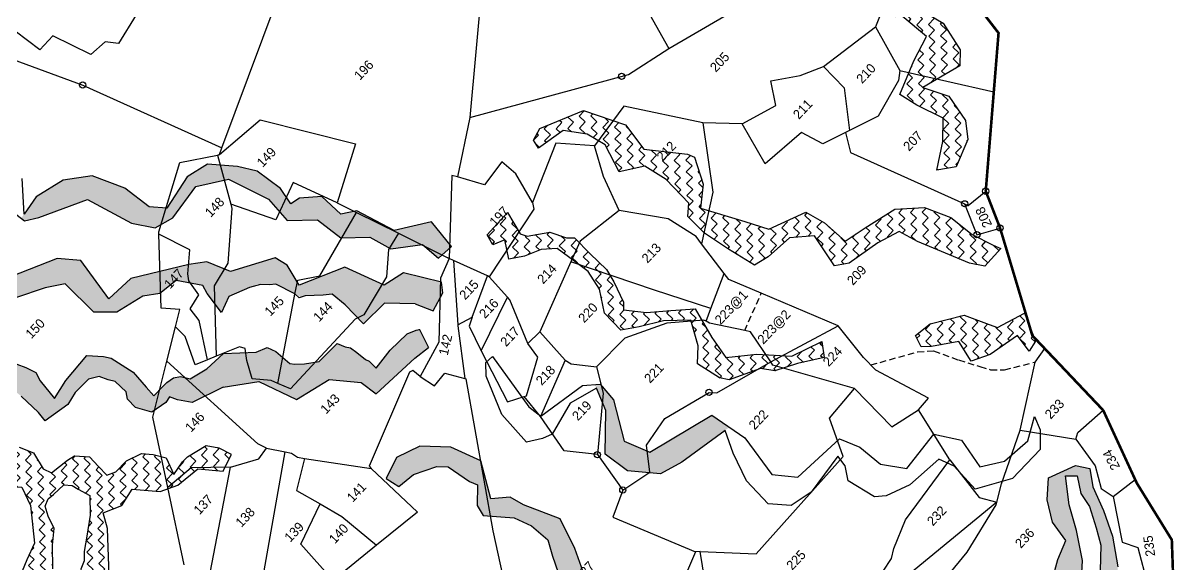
# Model space of a CAD drawing. Header units: metres. Extents: x 302481 to 307962, y 1946667 to 1951250.
# Drawn here: x 306842 to 307739, y 1949692 to 1950112 of the extents above; entities that cross this region are included whole.
import ezdxf

# ---------------------------------------------------------------- set-up
doc = ezdxf.new("R2010")
doc.units = ezdxf.units.M
doc.linetypes.add('DASHED', pattern=[0.75, 0.5, -0.25])
for name, color, linetype in [('LINE_FOOTPATH', 1, 'DASHED'), ('POLY_HATCH', 12, 'Continuous'), ('POLY_PARCEL', 6, 'Continuous'), ('POLY_SUBPARCEL', 6, 'DASHED'), ('SYM_STONE', 1, 'Continuous'), ('TEXT_PARCEL', 7, 'Continuous'), ('V_BOUND_LINE', 7, 'Continuous')]:
    doc.layers.add(name, color=color, linetype=linetype)
doc.styles.add('TEXT_MAP', font='')
doc.styles.get('TEXT_MAP').set_extended_font_data('Kruti Dev 050')
pattern_1 = [(46.59836, (306648.6593, 1946662.5794), (-0.253821, 9.096249), [6.434523, -6.434523]), (136.59836, (306653.0805, 1946667.2544), (-9.096249, -0.253821), [6.434523, -6.434523])]

# ---------------------------------------------------------------- blocks, each defined once
blk = doc.blocks.new('STONE')
blk.add_circle((0, 0), 0.851)

msp = doc.modelspace()

# ---------------------------------------------------------------- hatches: boundary and pattern name
at = {"layer": 'POLY_HATCH'}
h = msp.add_hatch(dxfattribs=at)
h.set_pattern_fill('ZIGZAG', color=256, scale=2.026621, angle=46.59836, style=0)
h.set_pattern_definition(pattern_1)
h.paths.add_polyline_path([(307509.61, 1950162.35), (307502.66, 1950164.04), (307486.95, 1950164.85), (307482.2, 1950166.28), (307477.65, 1950160.81), (307469.99, 1950154.01), (307461.05, 1950159.4), (307458.81, 1950160.91), (307471.66, 1950173.2), (307489.61, 1950182.5), (307506.93, 1950180.16), (307516.93, 1950206.65), (307493.04, 1950207.41), (307484.06, 1950197.92), (307453.6, 1950164.68), (307442.48, 1950172.76), (307435.2, 1950192.45), (307423.86, 1950196.2), (307396.9, 1950174.88), (307391.58, 1950165.49), (307383.31, 1950154.35), (307365.97, 1950152.44), (307349.35, 1950182.09), (307346.42, 1950182.76), (307321.41, 1950181.3), (307299.5, 1950176.26), (307289.44, 1950151.59), (307288.93, 1950151.86), (307289.79, 1950144.55), (307290.69, 1950144.37), (307296.46, 1950140.17), (307304.02, 1950150.33), (307311.56, 1950167.34), (307329.25, 1950166.88), (307342.29, 1950162.94), (307365.92, 1950144.53), (307391.97, 1950147.47), (307412.25, 1950168.19), (307427.63, 1950168.54), (307437.85, 1950151.85), (307443.72, 1950152.64), (307480.27, 1950151.13), (307491.86, 1950148.56), (307497.64, 1950133.68), (307517.73, 1950116.22), (307524.3, 1950117.02), (307543.12, 1950101.11), (307533.35, 1950082.09), (307522.36, 1950056.01), (307535.7, 1950047.68), (307555.94, 1950037.61), (307555.72, 1950019.66), (307551.06, 1949997.36), (307566.11, 1949999.95), (307575.1, 1950021.09), (307573.28, 1950035.94), (307560.37, 1950054.79), (307540.13, 1950061.45), (307569.05, 1950078.34), (307569.12, 1950090.74), (307555.99, 1950111.42), (307533.24, 1950125), (307528.15, 1950137.76), (307519.74, 1950150.08)])
h = msp.add_hatch(dxfattribs=at)
h.set_pattern_fill('ZIGZAG', color=256, scale=2.026621, angle=46.59836, style=0)
h.set_pattern_definition(pattern_1)
h.paths.add_polyline_path([(307111.28, 1949945.25), (307127.44, 1949936.34), (307152.07, 1949939.64), (307164.53, 1949929.06), (307174.68, 1949938), (307158.92, 1949957.24), (307130.03, 1949950.4), (307101.03, 1949965.8), (307088.67, 1949963.22), (307074.04, 1949976.89), (307056.53, 1949975.65), (307049.99, 1949971.1), (307041.83, 1949983.14), (307023.76, 1949996.54), (307008.59, 1950000.15), (306985.23, 1950001.87), (306969.43, 1949992.28), (306953.71, 1949967.86), (306939.93, 1949968.87), (306921.17, 1949983.24), (306895.78, 1949992.98), (306873.39, 1949989.62), (306852.41, 1949976.58), (306840.62, 1949959.88), (306843.16, 1949957.93), (306854.49, 1949960.62), (306892.15, 1949974.45), (306926.18, 1949956.12), (306944.68, 1949952.47), (306958.35, 1949960.42), (306976.09, 1949984.75), (307001.56, 1949990.33), (307032.57, 1949974.84), (307047.14, 1949958.21), (307070.49, 1949958.76), (307088.82, 1949944.72)])
h.paths.add_polyline_path([(306767.01, 1950017.09), (306745.72, 1950012.39), (306731.65, 1950010.62), (306721.29, 1950006.23), (306700.28, 1949991.5), (306681, 1950013.28), (306677.25, 1950033.68), (306660.25, 1950039.12), (306650.57, 1950042.94), (306638.05, 1950051.24), (306622.22, 1950063.55), (306617.67, 1950063.42), (306600.37, 1950046.07), (306595.41, 1950077.37), (306610.18, 1950087.36), (306620.78, 1950082.65), (306631.17, 1950086.13), (306638.21, 1950078.59), (306650.24, 1950071.64), (306665.45, 1950082.09), (306676.82, 1950082.87), (306688.73, 1950080.48), (306697.29, 1950083.91), (306691.16, 1950091.48), (306679.22, 1950094.79), (306663.33, 1950092.97), (306653.95, 1950085.87), (306647.92, 1950089.8), (306631.78, 1950097.08), (306611.3, 1950096.05), (306596.84, 1950091.99), (306591.89, 1950089.57), (306588.49, 1950114.08), (306603.54, 1950130), (306615.33, 1950132.15), (306634.03, 1950131.32), (306648.43, 1950121.25), (306654.95, 1950115.97), (306658.4, 1950106.5), (306667.95, 1950107.22), (306672.79, 1950113.28), (306677.76, 1950114.79), (306687.36, 1950113.7), (306694.28, 1950110.71), (306705.77, 1950106.93), (306711.88, 1950100.27), (306727.92, 1950096.63), (306748.89, 1950096.31), (306764.37, 1950096.75), (306746.05, 1950050.21), (306730.97, 1950052.06), (306711.11, 1950045.12), (306706, 1950032.22), (306699.06, 1950019.26), (306706.15, 1950009.9), (306712.84, 1950015.1), (306721.17, 1950029.88), (306734.44, 1950041.68), (306742.39, 1950034.16), (306748.35, 1950032.96), (306757.18, 1950026.38)], flags=17)
h.paths.add_polyline_path([(306596.57, 1950134.81), (306590.82, 1950128.72), (306582.67, 1950126.67), (306575.44, 1950124.64), (306564.17, 1950120.22), (306553.69, 1950120.38), (306547.71, 1950122.49), (306542.74, 1950120.98), (306547.99, 1950145.28), (306554.19, 1950151.83), (306575.03, 1950156.07), (306591.35, 1950147.16)], flags=17)
h = msp.add_hatch(dxfattribs=at)
h.set_pattern_fill('ZIGZAG', color=256, scale=2.026621, angle=46.59836, style=0)
h.set_pattern_definition(pattern_1)
h.paths.add_polyline_path([(307279.92, 1950025.37), (307293.76, 1950016.96), (307304.74, 1949996.01), (307324.46, 1950000.4), (307341.03, 1949990.1), (307358.7, 1949971.83), (307357.83, 1949961.4), (307370.73, 1949948.33), (307389.49, 1949935.96), (307409.66, 1949923.63), (307420.25, 1949930.07), (307436.67, 1949944.87), (307456.11, 1949946.4), (307471.78, 1949923.09), (307483.03, 1949925.1), (307505.28, 1949940.95), (307521.86, 1949949.7), (307536.22, 1949941.83), (307576.45, 1949925.1), (307588.44, 1949922.77), (307600.79, 1949936.56), (307594.93, 1949939.15), (307578.6, 1949947.49), (307561.96, 1949960.63), (307541.55, 1949968.32), (307518.54, 1949967.04), (307495.53, 1949952.6), (307480.07, 1949942.1), (307463.93, 1949956.5), (307449.56, 1949964.72), (307420.82, 1949951.53), (307402.24, 1949957.5), (307367.71, 1949967.82), (307369.78, 1949986.47), (307363.06, 1950007.55), (307357.57, 1950009.79), (307323.75, 1950013.54), (307309.62, 1950032.63), (307277.02, 1950043.53), (307243.14, 1950029.66), (307238.14, 1950020.71), (307241.95, 1950014.5), (307261.07, 1950028.13)])
h = msp.add_hatch(dxfattribs=at)
h.set_pattern_fill('ZIGZAG', color=256, scale=2.026621, angle=46.59836, style=0)
h.set_pattern_definition(pattern_1)
h.paths.add_polyline_path([(307219.15, 1949928.34), (307231.19, 1949930.67), (307244.12, 1949935.68), (307256.44, 1949936.57), (307270.15, 1949926.54), (307280.54, 1949918.71), (307289.41, 1949904.81), (307293.36, 1949886.19), (307305.82, 1949873.11), (307320.14, 1949875.63), (307338.98, 1949880.44), (307360.23, 1949880.87), (307365.9, 1949860.85), (307365.38, 1949846.92), (307382.48, 1949836.03), (307390.05, 1949834.62), (307414.32, 1949843.44), (307425.52, 1949841.41), (307442.89, 1949847.14), (307463.72, 1949851.83), (307461.81, 1949864.43), (307438.69, 1949852.87), (307411.37, 1949854.44), (307387.52, 1949852.01), (307376.56, 1949867.42), (307363.48, 1949889.75), (307344.67, 1949888.43), (307325.74, 1949886.75), (307308.04, 1949888.83), (307307.93, 1949894.91), (307300.58, 1949910.67), (307294.71, 1949920.32), (307282.16, 1949932.31), (307269.96, 1949944.67), (307263.75, 1949944.79), (307250.92, 1949949.3), (307229.16, 1949945.33), (307217.92, 1949964.44), (307202.19, 1949947.07), (307206.68, 1949939.43), (307215.91, 1949943.25)])
h = msp.add_hatch(dxfattribs=at)
h.set_pattern_fill('ZIGZAG', color=256, scale=2.026621, angle=46.59836, style=0)
h.set_pattern_definition(pattern_1)
h.paths.add_polyline_path([(306836.39, 1949898.33), (306859.35, 1949905.99), (306874.9, 1949909.12), (306897.06, 1949887.12), (306914.84, 1949887.08), (306934.98, 1949899.51), (306948.4, 1949901.51), (306961.06, 1949911.57), (306981.64, 1949907.85), (306985.05, 1949901.47), (306996.23, 1949886.7), (307001.82, 1949899.26), (307023.64, 1949908.71), (307033.37, 1949908.24), (307038.2, 1949908.91), (307057.88, 1949898.69), (307061.08, 1949899.86), (307075.08, 1949900.26), (307082.07, 1949901), (307092, 1949892.66), (307106.41, 1949877.98), (307122.68, 1949894.07), (307146.4, 1949893.66), (307160.41, 1949888.23), (307167.82, 1949902.04), (307166.8, 1949910.41), (307137.32, 1949917.54), (307122.22, 1949908.08), (307091.93, 1949922.01), (307056.3, 1949908.01), (307046.95, 1949923.66), (307037.88, 1949929.39), (307003.07, 1949918.57), (306984.69, 1949926.06), (306970.86, 1949923.98), (306925.89, 1949913.1), (306908.82, 1949897.37), (306886.9, 1949927.11), (306868.68, 1949928.74), (306832.38, 1949914.5), (306814.6, 1949932.84), (306785.16, 1949923.99), (306764.42, 1949935.03), (306742.13, 1949920.28), (306721.31, 1949909.86), (306698.26, 1949923.09), (306661.09, 1949924.18), (306624.08, 1949919.4), (306586.61, 1949906.7), (306558.33, 1949887.94), (306541.33, 1949861.61), (306538.64, 1949848.55), (306554.18, 1949824.94), (306561.47, 1949804.92), (306557.08, 1949785.9), (306553.96, 1949773.59), (306546.04, 1949758.68), (306546.75, 1949747.2), (306551.69, 1949722.5), (306558.27, 1949713.96), (306567.66, 1949704.31), (306575.78, 1949697.4), (306591.49, 1949688.72), (306600.28, 1949686.59), (306618.9, 1949672.84), (306660.74, 1949666.49), (306689.53, 1949672.46), (306691.31, 1949680.05), (306684.77, 1949684.87), (306675.59, 1949686.59), (306663.4, 1949682.67), (306645.55, 1949682.56), (306633.1, 1949688.16), (306615.93, 1949692.03), (306598.25, 1949700.26), (306582.56, 1949708.15), (306567.02, 1949739.84), (306564.68, 1949752.87), (306567.22, 1949775.95), (306574.78, 1949789.65), (306580.21, 1949808.46), (306587.99, 1949818.06), (306599.92, 1949827.66), (306609.67, 1949833.89), (306619.82, 1949839.73), (306631.2, 1949844.42), (306639.84, 1949847.84), (306644.55, 1949851.72), (306667.2, 1949848.22), (306674.79, 1949846.45), (306691.54, 1949842.96), (306703.95, 1949838.95), (306713.25, 1949847.15), (306714.79, 1949848.78), (306724.57, 1949839.54), (306730.4, 1949829.39), (306736.57, 1949821.23), (306743.52, 1949813.89), (306746.67, 1949814.77), (306749.8, 1949816.45), (306755.11, 1949826.37), (306758.58, 1949829), (306761.73, 1949829.88), (306768.73, 1949834.84), (306778.65, 1949834.65), (306798.1, 1949809.67), (306801.25, 1949810.55), (306805.9, 1949814.65), (306812.16, 1949818), (306816.84, 1949825.46), (306828.13, 1949831.96), (306840.61, 1949821.98), (306854.05, 1949809.27), (306859.39, 1949802.68), (306876.89, 1949815.48), (306882.59, 1949824.76), (306893.11, 1949835.06), (306901.29, 1949837.2), (306908.11, 1949834.61), (306913.7, 1949833.18), (306922.25, 1949825.1), (306923.2, 1949819.57), (306929.33, 1949813), (306942.12, 1949809.39), (306953.03, 1949816.85), (306955.68, 1949821.29), (306962.09, 1949819.09), (306973.26, 1949817.02), (306997.31, 1949828.77), (307025.18, 1949833.12), (307054.42, 1949819.2), (307079.65, 1949834.82), (307104.51, 1949832.4), (307116.02, 1949823.65), (307146.01, 1949851.47), (307156.61, 1949859.7), (307149.78, 1949873.73), (307147.1, 1949873.12), (307140.17, 1949870.23), (307127.05, 1949857.46), (307116.11, 1949843.67), (307110.58, 1949848.91), (307107.84, 1949850.45), (307101.23, 1949855.65), (307096.28, 1949859.28), (307091.94, 1949860.23), (307085.94, 1949862.76), (307071.77, 1949848.88), (307060.51, 1949846.95), (307049.8, 1949846.64), (307038.15, 1949856.55), (307031.6, 1949859.6), (307023.07, 1949856.12), (306997.77, 1949854.86), (306984.62, 1949843.17), (306971.9, 1949835.26), (306964.31, 1949837.2), (306958.95, 1949835.97), (306953.65, 1949832.59), (306950.51, 1949829.27), (306943.7, 1949822.07), (306937.59, 1949828.9), (306927.57, 1949840.47), (306910.56, 1949851.31), (306904.6, 1949852.75), (306891.64, 1949853.46), (306875.46, 1949834.14), (306866.59, 1949820.06), (306855.44, 1949833.76), (306852.03, 1949840.13), (306844.37, 1949844.22), (306837.3, 1949846.71), (306829.64, 1949850.81), (306823.79, 1949847.95), (306819.02, 1949845.12), (306808.45, 1949837.27), (306798.91, 1949831.61), (306787.95, 1949857.71), (306781.37, 1949861.83), (306772.76, 1949861.59), (306763.18, 1949857), (306749.1, 1949843.68), (306742.86, 1949851.04), (306737.77, 1949860.05), (306726.7, 1949870.52), (306709.3, 1949856.55), (306702.25, 1949857.97), (306695.15, 1949861.54), (306682.02, 1949868.71), (306671.28, 1949867.33), (306654.57, 1949867.39), (306638.94, 1949867.49), (306615.54, 1949856.04), (306587.57, 1949834.23), (306572.85, 1949820.87), (306564.67, 1949824.41), (306566.67, 1949829.86), (306570.86, 1949834.29), (306584.51, 1949847.61), (306598.8, 1949857.18), (306605.11, 1949862.75), (306611.4, 1949869.4), (306641.82, 1949880.5), (306653.75, 1949877.61), (306678.96, 1949882.1), (306691.97, 1949879.23), (306700.27, 1949871.38), (306708.42, 1949868.92), (306716.74, 1949879.94), (306711.03, 1949891.63), (306683.32, 1949900.01), (306665.13, 1949895.18), (306635.46, 1949895.95), (306607.2, 1949884.91), (306588.23, 1949869.28), (306568.27, 1949850.39), (306558.52, 1949832.32), (306546.87, 1949844.39), (306551.99, 1949854.24), (306558.22, 1949863.04), (306566.08, 1949871.34), (306574.49, 1949879.13), (306586.04, 1949890.24), (306591.86, 1949894.17), (306601.84, 1949903.62), (306618.49, 1949905.71), (306631.35, 1949908.23), (306643.17, 1949909.64), (306663.61, 1949911.3), (306678.28, 1949906.87), (306691.9, 1949901.33), (306704.42, 1949896.83), (306714.15, 1949896.03), (306722.7, 1949898.43), (306729.6, 1949902.4), (306744.16, 1949902.27), (306749.39, 1949907.81), (306764.77, 1949897.47), (306776.37, 1949885.84), (306780.96, 1949895.14), (306797.07, 1949909.74), (306809.69, 1949906.52), (306820.78, 1949897.35)])
h = msp.add_hatch(dxfattribs=at)
h.set_pattern_fill('ZIGZAG', color=256, scale=2.026621, angle=46.59836, style=0)
h.set_pattern_definition(pattern_1)
h.paths.add_polyline_path([(307568.04, 1949864.25), (307577.72, 1949849.09), (307592.59, 1949854.31), (307613.58, 1949869.06), (307622.64, 1949856.76), (307627.54, 1949864.56), (307619.24, 1949886.19), (307598.1, 1949875.17), (307591.72, 1949877.57), (307572.22, 1949884.76), (307545.8, 1949878.04), (307534.56, 1949869.09), (307538.99, 1949860.23), (307546.97, 1949860.35)])
h = msp.add_hatch(dxfattribs=at)
h.set_pattern_fill('ZIGZAG', color=256, scale=2.026621, angle=46.59836, style=0)
h.set_pattern_definition(pattern_1)
h.paths.add_polyline_path([(307328.32, 1949778.43), (307308.6, 1949786.92), (307300.16, 1949819.14), (307289.94, 1949831.09), (307285.83, 1949830.82), (307294.25, 1949810.77), (307293.85, 1949776.82), (307311.12, 1949764), (307336.73, 1949761.49), (307353.39, 1949770.72), (307390.2, 1949797.73), (307376.6, 1949807.16)])
h.paths.add_polyline_path([(307382.41, 1949640.3), (307354.06, 1949622.14), (307326.57, 1949656.86), (307315.74, 1949670.46), (307298.24, 1949676.05), (307281.94, 1949671.1), (307270.14, 1949703.52), (307258.83, 1949726.52), (307230.37, 1949737.55), (307219.98, 1949743.57), (307205.2, 1949742.11), (307197.38, 1949771.65), (307173.99, 1949782.36), (307149.96, 1949782.94), (307131.93, 1949774.27), (307123.75, 1949758.06), (307133.58, 1949751.68), (307145.14, 1949761.09), (307163.19, 1949767.26), (307171.93, 1949767.11), (307188.63, 1949755.65), (307194.7, 1949752.91), (307194.51, 1949736.97), (307199.12, 1949729.17), (307223.26, 1949727.46), (307236.63, 1949721.16), (307249.31, 1949710.38), (307252.91, 1949697.75), (307257.2, 1949684.91), (307280.1, 1949662.15), (307295.28, 1949664.58), (307304.75, 1949654.4), (307314.85, 1949629.62), (307346.64, 1949605.73), (307364.05, 1949616.85), (307373.61, 1949615.72), (307396.1, 1949592.44), (307396.53, 1949574.07), (307396.4, 1949565.13), (307403.68, 1949550.05), (307416.5, 1949542.96), (307426.43, 1949522.79), (307433.55, 1949497.52), (307428.97, 1949473.24), (307430.98, 1949439.85), (307423.73, 1949416.09), (307413.06, 1949398.72), (307410.51, 1949381.15), (307408.72, 1949368.33), (307395.15, 1949343.35), (307380.69, 1949324.11), (307359.1, 1949311.61), (307338.84, 1949304.46), (307341.76, 1949294.95), (307351.53, 1949292.92), (307383.65, 1949303.1), (307398.09, 1949319.05), (307431.34, 1949300.16), (307451.14, 1949349.65), (307459.97, 1949383.46), (307476.41, 1949407.98), (307490.5, 1949427.97), (307496.65, 1949441.62), (307482.99, 1949481.9), (307487.79, 1949509.06), (307481.67, 1949548.48), (307466.66, 1949580.53), (307455.83, 1949594.13), (307427.87, 1949595.74), (307439.96, 1949628.38), (307414.57, 1949645.01)])
h.paths.add_polyline_path([(307407.44, 1949631.47), (307420.1, 1949616.94), (307428.34, 1949587.83), (307446.13, 1949577.83), (307457.77, 1949568.52), (307468.29, 1949536.41), (307470.79, 1949476.93), (307474.25, 1949446.37), (307467.95, 1949420.79), (307453.1, 1949403.29), (307448.78, 1949385.21), (307439.42, 1949359.11), (307433.4, 1949339.23), (307424.42, 1949315.32), (307405.54, 1949333.18), (307420.92, 1949362.96), (307430.54, 1949395.64), (307444.95, 1949428.89), (307452.26, 1949497.86), (307447.83, 1949515.69), (307434.36, 1949543.77), (307419.08, 1949558.23), (307410.61, 1949563.68), (307404.48, 1949579.71), (307407.55, 1949595.56), (307375.25, 1949623.55), (307392.06, 1949633.22)], flags=16)
h.paths.add_polyline_path([(307636.75, 1949741.34), (307640.95, 1949724.14), (307651.07, 1949709.92), (307645.05, 1949695), (307640.53, 1949678.9), (307649.22, 1949663.17), (307656.63, 1949645.08), (307663.29, 1949636.76), (307664.17, 1949620.08), (307660.4, 1949614.83), (307662.79, 1949598.99), (307670.03, 1949584.75), (307686.32, 1949582.33), (307701.62, 1949575.61), (307707.38, 1949582.2), (307710.82, 1949570.49), (307717.85, 1949552.75), (307723.26, 1949545.58), (307733.4, 1949537.71), (307738.89, 1949544.29), (307728.62, 1949550.55), (307721.75, 1949571.23), (307717.26, 1949594.42), (307712.24, 1949614.78), (307704.17, 1949639.21), (307695.42, 1949652.37), (307691.15, 1949672.26), (307691.47, 1949689.47), (307687.33, 1949713.28), (307680.48, 1949733.22), (307672.22, 1949751.41), (307669.69, 1949765.6), (307658.66, 1949768.04), (307637.81, 1949758.57)])
h.paths.add_polyline_path([(307650.96, 1949760.12), (307659.93, 1949760.1), (307662.75, 1949746.32), (307669.55, 1949736.19), (307674.62, 1949719.75), (307678.25, 1949706.27), (307677.71, 1949686.15), (307678.73, 1949668.78), (307683.51, 1949653.16), (307695.42, 1949635.02), (307705.04, 1949611.11), (307704.2, 1949592.33), (307696.14, 1949588.84), (307687.39, 1949590.77), (307680.39, 1949598.45), (307678.65, 1949612.26), (307679.91, 1949625.88), (307676.85, 1949638.29), (307671.49, 1949655.53), (307662.5, 1949666.15), (307664.18, 1949694.19), (307659.46, 1949717.69), (307653.76, 1949737.37)], flags=16)
h = msp.add_hatch(dxfattribs=at)
h.set_pattern_fill('ZIGZAG', color=256, scale=2.026621, angle=46.59836, style=0)
h.set_pattern_definition(pattern_1)
h.paths.add_polyline_path([(306907.16, 1949760.42), (306900.62, 1949767.37), (306893.68, 1949774.72), (306882.15, 1949775.58), (306876.69, 1949772.25), (306864.26, 1949762.37), (306857.83, 1949765.37), (306850.35, 1949777.85), (306839.12, 1949782.29), (306823.89, 1949773.53), (306811.03, 1949764.83), (306807.21, 1949773.85), (306793.52, 1949781.39), (306785.12, 1949783.93), (306760.12, 1949769.73), (306746.88, 1949760.63), (306739.02, 1949745.26), (306743.01, 1949729.9), (306741.69, 1949705.66), (306735.08, 1949686.43), (306726.23, 1949676.26), (306710.66, 1949665.5), (306690.26, 1949656.98), (306676.57, 1949649.85), (306658.94, 1949641.81), (306644.62, 1949642.99), (306631.26, 1949638.64), (306610.08, 1949643.99), (306596.77, 1949651.95), (306586.33, 1949656.41), (306568.25, 1949672.03), (306562.95, 1949677.04), (306557.95, 1949685.62), (306553.39, 1949693.03), (306547.6, 1949701.59), (306542.62, 1949709.39), (306535.61, 1949719.11), (306527.38, 1949729.98), (306526.11, 1949747.4), (306527.39, 1949758.55), (306525.66, 1949781.02), (306515.72, 1949779.47), (306510.84, 1949772.26), (306510.3, 1949724.8), (306511.99, 1949720.77), (306536.76, 1949685.68), (306534.14, 1949684.38), (306549.2, 1949669.53), (306563.05, 1949656.44), (306578.61, 1949638.63), (306603.45, 1949629.81), (306625.93, 1949620.14), (306642.06, 1949624.96), (306662.57, 1949629.51), (306674.69, 1949635.81), (306688.08, 1949639.36), (306714.35, 1949650.82), (306721.44, 1949652.61), (306744.26, 1949674.28), (306754.04, 1949693.6), (306751.08, 1949714.94), (306751.8, 1949732.02), (306751.45, 1949744.71), (306757.62, 1949751.23), (306771.33, 1949757.57), (306777.72, 1949756.17), (306786.37, 1949758.79), (306803.12, 1949741.42), (306809.76, 1949730.5), (306816.45, 1949717.99), (306811.19, 1949707.53), (306798.42, 1949695.66), (306789.08, 1949689.05), (306789.94, 1949672.01), (306793.69, 1949665.37), (306794.38, 1949654.68), (306792.67, 1949644.71), (306784.94, 1949637.35), (306773.99, 1949631.49), (306782.14, 1949619.31), (306791.61, 1949621.17), (306805.53, 1949634.26), (306817.68, 1949654.44), (306816.28, 1949676.62), (306808.39, 1949689.48), (306816.23, 1949692.88), (306822.82, 1949698.23), (306826.64, 1949703.89), (306829.14, 1949713.88), (306826.03, 1949726.09), (306822.1, 1949739.07), (306819.91, 1949746.54), (306825.72, 1949751.87), (306841.21, 1949751.12), (306847.95, 1949737.03), (306851.13, 1949707.76), (306845.13, 1949694.89), (306841.41, 1949686.06), (306838, 1949680.01), (306835.22, 1949665.65), (306840.46, 1949648.34), (306841.19, 1949636.06), (306838.05, 1949620.5), (306830.53, 1949605.21), (306819.43, 1949604.9), (306811.44, 1949607.05), (306800.79, 1949604.76), (306793.57, 1949593.05), (306790.83, 1949591.79), (306781.38, 1949589.14), (306791.87, 1949576.57), (306805.88, 1949589.7), (306829.92, 1949591.29), (306834.75, 1949592.74), (306842.94, 1949595.37), (306848.13, 1949600.31), (306854.77, 1949620.48), (306851.1, 1949637.96), (306848.83, 1949652.55), (306845.65, 1949661.79), (306850.21, 1949670.44), (306858.64, 1949683.74), (306865.18, 1949687.92), (306864.95, 1949706.3), (306866.19, 1949719.12), (306861.67, 1949728.58), (306859.32, 1949736.51), (306861.57, 1949742.17), (306865.74, 1949745.48), (306873.79, 1949752.91), (306880.2, 1949752.56), (306884.8, 1949749.76), (306894, 1949744.69), (306894.15, 1949729.51), (306891.67, 1949713.18), (306889.6, 1949701.14), (306889.53, 1949693.94), (306887.04, 1949687.48), (306883.06, 1949677.24), (306876.3, 1949671.18), (306874.29, 1949666.86), (306868.79, 1949653.39), (306866.16, 1949642.39), (306864.01, 1949633.54), (306860.15, 1949628.36), (306862.73, 1949621.78), (306868.79, 1949614.49), (306874.18, 1949602.65), (306874.35, 1949596.26), (306864.03, 1949584.25), (306855.93, 1949578.42), (306843.22, 1949575.4), (306842.55, 1949573.98), (306859.35, 1949550.96), (306863.01, 1949547.08), (306879.6, 1949570.93), (306887.06, 1949581.41), (306882.74, 1949606.36), (306872.16, 1949622.68), (306867.54, 1949629.93), (306879.38, 1949639.21), (306903.67, 1949675.41), (306909.08, 1949682.75), (306907.79, 1949719), (306904.41, 1949731.2), (306918.71, 1949737.02), (306926.92, 1949749.74), (306948.51, 1949747.9), (306962.24, 1949752.72), (306977.73, 1949765.45), (306997.35, 1949763.55), (307003.6, 1949776.22), (307003.52, 1949776.87), (306994.16, 1949781.87), (306984.2, 1949783.57), (306969.76, 1949774.83), (306965.9, 1949770.75), (306959.03, 1949761.04), (306953.21, 1949774.03), (306943.22, 1949776.52), (306934.07, 1949777.45), (306922.33, 1949771.56), (306914.23, 1949763)])

# ---------------------------------------------------------------- linework, layer by layer
at = {"layer": 'LINE_FOOTPATH', "ltscale": 10}
for points in [[(307499.87, 1949846.08), (307536.22, 1949856.32), (307548.62, 1949857.08)], [(307548.62, 1949857.08), (307567.92, 1949849.99), (307584.58, 1949844.86), (307592.84, 1949842.37), (307603.69, 1949842.34), (307627.47, 1949848.38)]]:
    msp.add_lwpolyline(points, dxfattribs=at)
at = {"layer": 'POLY_HATCH'}
for points in [[(307533.24, 1950125), (307555.99, 1950111.42), (307569.12, 1950090.74), (307569.05, 1950078.34), (307540.13, 1950061.45), (307560.37, 1950054.79), (307573.28, 1950035.94), (307575.1, 1950021.09), (307566.11, 1949999.95), (307551.06, 1949997.36), (307555.72, 1950019.66), (307555.94, 1950037.61), (307535.7, 1950047.68), (307522.36, 1950056.01), (307533.35, 1950082.09), (307543.12, 1950101.11), (307524.3, 1950117.02)], [(307164.53, 1949929.06), (307164.53, 1949929.06), (307174.68, 1949938), (307158.92, 1949957.24), (307130.03, 1949950.4), (307101.03, 1949965.8), (307088.67, 1949963.22), (307074.04, 1949976.89), (307056.53, 1949975.65), (307049.99, 1949971.1), (307041.83, 1949983.14), (307023.76, 1949996.54), (307008.59, 1950000.15), (306985.23, 1950001.87), (306969.43, 1949992.28), (306953.71, 1949967.86), (306939.93, 1949968.87), (306921.17, 1949983.24), (306895.78, 1949992.98), (306873.39, 1949989.62), (306852.41, 1949976.58), (306842.98, 1949963.22), (306841.48, 1949990.77)], [(306817.21, 1949977.85), (306843.16, 1949957.93), (306854.49, 1949960.62), (306892.15, 1949974.45), (306926.18, 1949956.12), (306944.68, 1949952.47), (306958.35, 1949960.42), (306976.09, 1949984.75), (307001.56, 1949990.33), (307032.57, 1949974.84), (307047.14, 1949958.21), (307070.49, 1949958.76), (307088.82, 1949944.72), (307111.28, 1949945.25), (307127.44, 1949936.34), (307152.07, 1949939.64), (307164.53, 1949929.06)], [(307160.41, 1949888.23), (307167.82, 1949902.04), (307166.8, 1949910.41), (307137.32, 1949917.54), (307122.22, 1949908.08), (307091.93, 1949922.01), (307056.3, 1949908.01), (307046.95, 1949923.66), (307037.88, 1949929.39), (307003.07, 1949918.57), (306984.69, 1949926.06), (306970.86, 1949923.98), (306925.89, 1949913.1), (306908.82, 1949897.37), (306886.9, 1949927.11), (306868.68, 1949928.74), (306832.38, 1949914.5)], [(307146.41, 1949893.65), (307146.4, 1949893.66), (307122.68, 1949894.07), (307106.41, 1949877.98), (307092, 1949892.66), (307082.07, 1949901), (307075.08, 1949900.26), (307061.08, 1949899.86), (307056.28, 1949898.11), (307052.96, 1949901.25), (307038.2, 1949908.91), (307033.37, 1949908.24), (307026.35, 1949908.58), (307017.79, 1949906.18), (307001.82, 1949899.26), (306996.23, 1949886.7), (306985.05, 1949901.47), (306981.64, 1949907.85), (306961.06, 1949911.57), (306948.4, 1949901.51), (306934.98, 1949899.51), (306914.84, 1949887.08), (306897.06, 1949887.12), (306874.9, 1949909.12), (306859.35, 1949905.99), (306836.39, 1949898.33)], [(307146.4, 1949893.66), (307160.41, 1949888.23)], [(306837.3, 1949846.71), (306844.37, 1949844.22), (306852.03, 1949840.13), (306855.44, 1949833.76), (306866.59, 1949820.06), (306875.46, 1949834.14), (306891.64, 1949853.46), (306904.6, 1949852.75), (306910.56, 1949851.31), (306927.57, 1949840.47), (306937.59, 1949828.9), (306943.7, 1949822.07), (306950.51, 1949829.27), (306953.65, 1949832.59), (306958.95, 1949835.97), (306964.31, 1949837.2), (306971.9, 1949835.26), (306984.62, 1949843.17), (306997.77, 1949854.86), (307023.07, 1949856.12), (307031.6, 1949859.6), (307038.15, 1949856.55), (307049.18, 1949847.16), (307052.97, 1949846.73), (307060.51, 1949846.95), (307071.77, 1949848.88), (307085.94, 1949862.76), (307091.94, 1949860.23), (307096.28, 1949859.28), (307101.23, 1949855.65), (307107.84, 1949850.45), (307110.58, 1949848.91), (307116.11, 1949843.67), (307127.05, 1949857.46), (307140.17, 1949870.23), (307147.1, 1949873.12), (307149.78, 1949873.73), (307149.75, 1949873.89)], [(307149.78, 1949873.73), (307156.61, 1949859.7)], [(306997.31, 1949828.77), (307025.18, 1949833.12), (307054.42, 1949819.2), (307079.65, 1949834.82), (307104.51, 1949832.4), (307116.02, 1949823.65), (307146.01, 1949851.47), (307156.61, 1949859.7)], [(306997.31, 1949828.77), (306973.26, 1949817.02), (306962.09, 1949819.09), (306955.68, 1949821.29), (306953.03, 1949816.85), (306942.12, 1949809.39), (306929.33, 1949813), (306923.2, 1949819.57), (306922.25, 1949825.1), (306913.7, 1949833.18), (306908.11, 1949834.61), (306901.29, 1949837.2), (306896.17, 1949835.86), (306893.02, 1949834.98), (306882.59, 1949824.76), (306876.89, 1949815.48), (306859.39, 1949802.68), (306854.05, 1949809.27), (306840.61, 1949821.98)], [(306839.12, 1949782.29), (306850.35, 1949777.85), (306857.83, 1949765.37), (306864.26, 1949762.37), (306876.69, 1949772.25), (306882.15, 1949775.58), (306893.68, 1949774.72), (306900.62, 1949767.37), (306907.16, 1949760.42), (306914.23, 1949763), (306922.33, 1949771.56), (306934.07, 1949777.45), (306943.22, 1949776.52), (306953.21, 1949774.03), (306959.03, 1949761.04), (306965.9, 1949770.75), (306969.76, 1949774.83), (306984.2, 1949783.57), (306994.16, 1949781.87), (307003.52, 1949776.87)], [(307281.94, 1949671.1), (307270.14, 1949703.52), (307258.83, 1949726.52), (307230.37, 1949737.55), (307219.98, 1949743.57), (307205.2, 1949742.11), (307197.38, 1949771.65), (307173.99, 1949782.36), (307149.96, 1949782.94), (307131.93, 1949774.27), (307123.75, 1949758.06), (307133.58, 1949751.68), (307145.14, 1949761.09), (307163.19, 1949767.26), (307171.93, 1949767.11), (307188.63, 1949755.65), (307194.7, 1949752.91), (307194.51, 1949736.97), (307199.12, 1949729.17), (307223.26, 1949727.46), (307236.63, 1949721.16), (307249.31, 1949710.38), (307252.91, 1949697.75), (307257.2, 1949684.91)], [(306842.55, 1949573.98), (306859.35, 1949550.96), (306863.01, 1949547.08), (306879.6, 1949570.93), (306887.06, 1949581.41), (306882.74, 1949606.36), (306872.16, 1949622.68), (306867.54, 1949629.93), (306879.38, 1949639.21), (306903.67, 1949675.41), (306909.08, 1949682.75), (306907.79, 1949719), (306904.41, 1949731.2), (306918.71, 1949737.02), (306926.92, 1949749.74), (306948.51, 1949747.9), (306962.24, 1949752.72), (306977.73, 1949765.45), (306997.35, 1949763.55), (307003.6, 1949776.22), (307003.52, 1949776.87)], [(307640.53, 1949678.9), (307645.05, 1949695), (307651.07, 1949709.92), (307640.95, 1949724.14), (307636.75, 1949741.34), (307637.81, 1949758.57), (307658.66, 1949768.04), (307669.69, 1949765.6), (307672.22, 1949751.41), (307680.48, 1949733.22), (307687.33, 1949713.28), (307691.47, 1949689.47)], [(306865.18, 1949687.92), (306864.95, 1949706.3), (306866.19, 1949719.12), (306861.67, 1949728.58), (306859.32, 1949736.51), (306861.57, 1949742.17), (306865.74, 1949745.48), (306873.79, 1949752.91), (306880.2, 1949752.56), (306884.8, 1949749.76), (306894, 1949744.69), (306894.15, 1949729.51), (306891.67, 1949713.18), (306889.6, 1949701.14), (306889.53, 1949693.94), (306887.04, 1949687.48)], [(306808.39, 1949689.48), (306816.23, 1949692.88), (306822.82, 1949698.23), (306826.64, 1949703.89), (306829.14, 1949713.88), (306826.03, 1949726.09), (306822.1, 1949739.07), (306819.91, 1949746.54), (306825.72, 1949751.87), (306841.21, 1949751.12), (306847.95, 1949737.03), (306851.13, 1949707.76), (306845.13, 1949694.89), (306841.41, 1949686.06)]]:
    msp.add_lwpolyline(points, dxfattribs=at)
for points in [[(307588.44, 1949922.77), (307576.45, 1949925.1), (307536.22, 1949941.83), (307521.86, 1949949.7), (307505.28, 1949940.95), (307483.03, 1949925.1), (307471.78, 1949923.09), (307456.11, 1949946.4), (307436.67, 1949944.87), (307420.25, 1949930.07), (307409.66, 1949923.63), (307389.49, 1949935.96), (307370.73, 1949948.33), (307357.83, 1949961.4), (307358.7, 1949971.83), (307341.03, 1949990.1), (307324.46, 1950000.4), (307304.74, 1949996.01), (307293.76, 1950016.96), (307279.92, 1950025.37), (307261.07, 1950028.13), (307241.95, 1950014.5), (307238.14, 1950020.71), (307243.14, 1950029.66), (307277.02, 1950043.53), (307309.62, 1950032.63), (307323.75, 1950013.54), (307357.57, 1950009.79), (307363.06, 1950007.55), (307369.78, 1949986.47), (307367.71, 1949967.82), (307402.24, 1949957.5), (307420.82, 1949951.53), (307449.56, 1949964.72), (307463.93, 1949956.5), (307480.07, 1949942.1), (307495.53, 1949952.6), (307518.54, 1949967.04), (307541.55, 1949968.32), (307561.96, 1949960.63), (307578.6, 1949947.49), (307594.93, 1949939.15), (307600.79, 1949936.56)], [(307461.81, 1949864.43), (307463.72, 1949851.83), (307442.89, 1949847.14), (307425.52, 1949841.41), (307414.32, 1949843.44), (307390.05, 1949834.62), (307382.48, 1949836.03), (307365.38, 1949846.92), (307365.9, 1949860.85), (307360.23, 1949880.87), (307338.98, 1949880.44), (307320.14, 1949875.63), (307305.82, 1949873.11), (307293.36, 1949886.19), (307289.41, 1949904.81), (307280.54, 1949918.71), (307270.15, 1949926.54), (307256.44, 1949936.57), (307244.12, 1949935.68), (307231.19, 1949930.67), (307219.15, 1949928.34), (307215.91, 1949943.25), (307206.68, 1949939.43), (307202.19, 1949947.07), (307217.92, 1949964.44), (307227.71, 1949947.8), (307233.36, 1949946.09), (307250.92, 1949949.3), (307263.75, 1949944.79), (307269.96, 1949944.67), (307282.16, 1949932.31), (307294.71, 1949920.32), (307300.58, 1949910.67), (307307.93, 1949894.91), (307308.04, 1949888.83), (307325.74, 1949886.75), (307344.67, 1949888.43), (307363.48, 1949889.75), (307376.56, 1949867.42), (307387.52, 1949852.01), (307411.37, 1949854.44), (307438.69, 1949852.87)], [(307627.54, 1949864.56), (307622.64, 1949856.76), (307613.58, 1949869.06), (307592.59, 1949854.31), (307577.72, 1949849.09), (307568.04, 1949864.25), (307546.97, 1949860.35), (307538.99, 1949860.23), (307534.56, 1949869.09), (307545.8, 1949878.04), (307572.22, 1949884.76), (307591.72, 1949877.57), (307598.1, 1949875.17), (307619.24, 1949886.19)], [(307631.19, 1949795.67), (307631.36, 1949780.56), (307609.92, 1949757.88), (307580.75, 1949749.74), (307564.55, 1949767.63), (307552.78, 1949772.93), (307530.17, 1949752.97), (307511.82, 1949744.41), (307502.84, 1949743.8), (307482.24, 1949756.04), (307479.88, 1949767.85), (307474.28, 1949775.25), (307453.57, 1949747.43), (307438.14, 1949737.04), (307420.24, 1949738.32), (307403.56, 1949756.2), (307393.02, 1949777.61), (307386.9, 1949795.3), (307353.39, 1949770.72), (307336.73, 1949761.49), (307311.12, 1949764), (307293.85, 1949776.82), (307294.25, 1949810.77), (307286.94, 1949828.2), (307266.51, 1949816.46), (307252.65, 1949792.44), (307245.19, 1949788.99), (307232.67, 1949786.11), (307213.49, 1949807.75), (307201.53, 1949837.51), (307201.12, 1949847.94), (307206.42, 1949852.67), (307234.53, 1949813.65), (307243.78, 1949806.36), (307276.23, 1949830.17), (307289.94, 1949831.09), (307300.16, 1949819.14), (307308.6, 1949786.92), (307328.32, 1949778.43), (307376.6, 1949807.16), (307402.1, 1949789.47), (307423.21, 1949761.01), (307443.18, 1949758.92), (307475.47, 1949788.69), (307491.3, 1949782.22), (307507.31, 1949768.95), (307527.94, 1949765.81), (307548.82, 1949792.27), (307570.13, 1949787.66), (307584.43, 1949766.89), (307603.58, 1949771.37), (307621.78, 1949787.11), (307626.9, 1949806.1)], [(307696.14, 1949588.84), (307687.39, 1949590.77), (307680.39, 1949598.45), (307678.65, 1949612.26), (307679.91, 1949625.88), (307676.85, 1949638.29), (307671.49, 1949655.53), (307662.5, 1949666.15), (307664.18, 1949694.19), (307659.46, 1949717.69), (307653.76, 1949737.37), (307650.96, 1949760.12), (307659.93, 1949760.1), (307662.75, 1949746.32), (307669.55, 1949736.19), (307674.62, 1949719.75), (307678.25, 1949706.27), (307677.71, 1949686.15), (307678.73, 1949668.78), (307683.51, 1949653.16), (307695.42, 1949635.02), (307705.04, 1949611.11), (307704.2, 1949592.33)]]:
    msp.add_lwpolyline(points, close=True, dxfattribs=at)
at = {"layer": 'POLY_PARCEL'}
for points in [[(307397.97, 1950191.86), (307360.06, 1950193.62), (307352.31, 1950172.38), (307267.16, 1950143.26), (307260.41, 1950133.6), (307278.99, 1950118.8), (307294.75, 1950130.99), (307323.64, 1950126.7), (307343.14, 1950091.85)], [(307499.02, 1950158.59), (307499.38, 1950138.34), (307511.73, 1950129.61), (307503.41, 1950108.55)], [(306938.95, 1950154.89), (306929, 1950137.99), (306929.92, 1950118.05), (306916.28, 1950095.61), (306905.97, 1950097.02), (306894.64, 1950087.19), (306865.16, 1950101.56), (306855.18, 1950090.82), (306836.16, 1950105.3), (306819.47, 1950089.8)], [(306996.5, 1950014.78), (307048.76, 1950155.36)], [(307198.16, 1950140.35), (307188.9, 1950038.1)], [(307343.14, 1950091.85), (307389.04, 1950118.53)], [(307463.17, 1950077.86), (307503.41, 1950108.55)], [(307503.41, 1950108.55), (307522.5, 1950074.83)], [(307188.9, 1950038.1), (307311.79, 1950071.53), (307343.14, 1950091.85)], [(306834.48, 1950083.19), (306888.44, 1950063.44), (306996.5, 1950014.78)], [(307426.13, 1950047.46), (307422.2, 1950066.66), (307445.19, 1950070.72), (307463.17, 1950077.86)], [(307463.17, 1950077.86), (307479.33, 1950061.29), (307483.44, 1950028.14)], [(307522.5, 1950074.83), (307521.39, 1950067.03), (307505.49, 1950039.32), (307483.44, 1950028.14)], [(307522.5, 1950074.83), (307595.3, 1950058.26)], [(307369.51, 1950034.04), (307308.39, 1950047.06), (307285.57, 1950016.12)], [(307400.02, 1950033.28), (307426.13, 1950047.46)], [(306994.58, 1950009.41), (307026.23, 1950036.49), (307100, 1950017.82), (307085.92, 1949971.99)], [(307188.9, 1950038.1), (307179.17, 1949992.05)], [(307369.51, 1950034.04), (307377.28, 1949980.31), (307368.64, 1949940.22)], [(307400.02, 1950033.28), (307369.51, 1950034.04)], [(307480.13, 1950026.47), (307462.73, 1950017.65), (307446.2, 1950026.45), (307417.9, 1950002.17), (307400.02, 1950033.28)], [(307483.44, 1950028.14), (307480.13, 1950026.47)], [(307480.13, 1950026.47), (307484.11, 1950011.07), (307572.67, 1949971.23)], [(306994.58, 1950009.41), (306996.5, 1950014.78)], [(307285.57, 1950016.12), (307255.41, 1950018.28), (307237.36, 1949972.14)], [(307304.68, 1949966.04), (307292.53, 1949992.44), (307285.57, 1950016.12)], [(306947.63, 1949947.59), (306947.58, 1949949.48), (306963.72, 1950003.33), (306992.95, 1950009.08)], [(306992.95, 1950009.08), (306994.58, 1950009.41)], [(306992.95, 1950009.08), (307003.26, 1949970.96)], [(307237.36, 1949972.14), (307224.44, 1949994.49), (307213.59, 1950003.84), (307200.25, 1949986.04), (307179.17, 1949992.05)], [(307085.92, 1949971.99), (307051.79, 1949987.86), (307038.38, 1949958.89), (307003.26, 1949970.96)], [(307179.17, 1949992.05), (307174.88, 1949993.27), (307172.66, 1949928.87)], [(307572.67, 1949971.23), (307575.53, 1949969.95), (307589.05, 1949981.01)], [(307003.26, 1949970.96), (307004.26, 1949967.57), (307001.06, 1949925.07), (306990.56, 1949907.55), (306991.97, 1949852.84)], [(307085.92, 1949971.99), (307100.99, 1949964.49)], [(307237.36, 1949972.14), (307238.52, 1949967.1), (307203.77, 1949914.58)], [(307572.67, 1949971.23), (307582.2, 1949947.23), (307600.16, 1949952.4)], [(307039.8, 1949831.73), (307053.36, 1949902.33), (307055.37, 1949912.05), (307072.31, 1949915.37), (307100.99, 1949964.49)], [(307100.99, 1949964.49), (307133.49, 1949948.32)], [(307304.68, 1949966.04), (307274.45, 1949942.21), (307267.23, 1949926.08)], [(307368.64, 1949940.22), (307364.35, 1949945.91), (307342.76, 1949959.6), (307304.68, 1949966.04)], [(306985.34, 1949850.14), (306978.8, 1949880.71), (306971.74, 1949889.59), (306978.63, 1949900.58), (306970.76, 1949911.52), (306970.05, 1949916.81), (306971.63, 1949935.4), (306947.63, 1949947.59)], [(306960.42, 1949875.7), (306963.8, 1949889.18), (306949.19, 1949890.27), (306947.63, 1949947.59)], [(307133.49, 1949948.32), (307125.71, 1949935.83), (307124.02, 1949914.58), (307106.65, 1949885.11), (307099.92, 1949881.7), (307049.53, 1949827.45), (307039.8, 1949831.73)], [(307133.49, 1949948.32), (307171.82, 1949929.25)], [(307386.15, 1949917.07), (307368.64, 1949940.22)], [(307172.66, 1949928.87), (307166.07, 1949913.5), (307164.78, 1949863.68), (307150.17, 1949837.14)], [(307172.66, 1949928.87), (307171.82, 1949929.25)], [(307176.09, 1949927.29), (307172.66, 1949928.87)], [(307176.09, 1949927.29), (307179.52, 1949877.36)], [(307202.5, 1949915.17), (307176.09, 1949927.29)], [(307267.23, 1949926.08), (307242.97, 1949871.89)], [(307375.79, 1949889.94), (307332.09, 1949904.23), (307267.23, 1949926.08)], [(307190.57, 1949883.32), (307202.5, 1949915.17)], [(307203.77, 1949914.58), (307202.5, 1949915.17)], [(307218.08, 1949898.78), (307203.77, 1949914.58)], [(307375.79, 1949889.94), (307386.15, 1949917.07)], [(307414.91, 1949901.75), (307389.61, 1949912.48), (307386.15, 1949917.07)], [(307197.69, 1949857.04), (307218.08, 1949898.78)], [(307233.8, 1949862.84), (307219.95, 1949896.72), (307218.08, 1949898.78)], [(307474.45, 1949876.49), (307414.91, 1949901.75)], [(307372.03, 1949880.09), (307375.79, 1949889.94)], [(307179.52, 1949877.36), (307190.57, 1949883.32)], [(307190.57, 1949883.32), (307188.38, 1949876.11), (307197.69, 1949857.04)], [(307372.03, 1949880.09), (307370.38, 1949880.98), (307341.72, 1949878.53), (307309.08, 1949866.89), (307287.02, 1949844.65)], [(307402.02, 1949872.75), (307374.67, 1949878.66), (307372.03, 1949880.09)], [(306953.73, 1949849.05), (306960.42, 1949875.7)], [(306985.34, 1949850.14), (306975.57, 1949846.16), (306967.96, 1949868.28), (306960.42, 1949875.7)], [(307179.52, 1949877.36), (307179.58, 1949876.36), (307184.94, 1949835.57)], [(307242.97, 1949871.89), (307233.8, 1949862.84)], [(307242.97, 1949871.89), (307262.66, 1949849.73)], [(307422.3, 1949848.4), (307406.51, 1949871.78), (307402.02, 1949872.75)], [(307422.3, 1949848.4), (307474.45, 1949876.49)], [(307536.98, 1949811.24), (307544.76, 1949820.38), (307503.88, 1949841.93), (307494.19, 1949851.95), (307474.45, 1949876.49)], [(307039.8, 1949831.73), (307034.59, 1949834.02), (307019.79, 1949835.31), (307015.8, 1949849.58), (307014.41, 1949858.82), (307010.02, 1949860.21), (306991.97, 1949852.84)], [(307231.03, 1949821.63), (307232.65, 1949822.14), (307241.5, 1949852.27), (307233.8, 1949862.84)], [(306991.97, 1949852.84), (306985.34, 1949850.14)], [(307197.69, 1949857.04), (307217.97, 1949817.57), (307231.03, 1949821.63)], [(307615.72, 1949795.48), (307627.47, 1949848.38), (307634.77, 1949858.84)], [(306954.37, 1949750.96), (306942.8, 1949805.47), (306953.73, 1949849.05)], [(307030.91, 1949781.48), (307024.38, 1949784.89), (306953.73, 1949849.05)], [(307150.17, 1949837.14), (307144.55, 1949841.9), (307141.94, 1949840.5), (307110.61, 1949767.47), (307112.36, 1949765.82)], [(307262.66, 1949849.73), (307243.51, 1949806.13)], [(307262.66, 1949849.73), (307267.38, 1949846.98), (307287.02, 1949844.65)], [(307287.02, 1949844.65), (307292.35, 1949824.09), (307287.75, 1949776.51)], [(307307.46, 1949748.95), (307328.32, 1949762.73), (307325.8, 1949783.76), (307340, 1949804.62), (307374.35, 1949824.76), (307380.53, 1949824.45), (307422.3, 1949848.4)], [(307487.25, 1949827.82), (307423.93, 1949845.98), (307422.3, 1949848.4)], [(307150.17, 1949837.14), (307161.39, 1949829.89), (307169.41, 1949839.66), (307184.94, 1949835.57)], [(307184.94, 1949835.57), (307185.72, 1949835.36), (307206.51, 1949717.32), (307234.76, 1949588.33)], [(307367.49, 1949701.18), (307411.05, 1949699.34), (307478.46, 1949775.13), (307467.75, 1949804.7), (307487.25, 1949827.82)], [(307487.25, 1949827.82), (307516.31, 1949798.13), (307536.98, 1949811.24)], [(307243.51, 1949806.13), (307231.03, 1949821.63)], [(307287.75, 1949776.51), (307261.94, 1949779.29), (307243.51, 1949806.13)], [(307561.26, 1949772.39), (307536.98, 1949811.24)], [(307659.03, 1949788.46), (307660.58, 1949793.58), (307680.18, 1949810.91)], [(307531.59, 1949648.59), (307574.54, 1949700.62), (307597.16, 1949737.58), (307601.33, 1949753.75), (307615.72, 1949795.48)], [(307615.72, 1949795.48), (307659.03, 1949788.46)], [(307659.03, 1949788.46), (307673.83, 1949767.89), (307678.65, 1949750.17), (307687.99, 1949743.92)], [(307003.11, 1949766.68), (307025.08, 1949773.17), (307030.91, 1949781.48)], [(307030.91, 1949781.48), (307045.4, 1949778.67)], [(307026.86, 1949673.08), (307045.4, 1949778.67)], [(307045.4, 1949778.67), (307050.51, 1949777.69), (307055.14, 1949774.41), (307060.63, 1949773.59)], [(307060.63, 1949773.59), (307054.33, 1949748.64), (307072.62, 1949738.14)], [(307060.63, 1949773.59), (307112.36, 1949765.82)], [(307287.75, 1949776.51), (307307.46, 1949748.95)], [(307561.26, 1949772.39), (307584.01, 1949743.14), (307597.56, 1949739.44), (307492.58, 1949653.19)], [(307492.58, 1949653.19), (307509.51, 1949685.93), (307516.02, 1949695.78), (307517.82, 1949703.49), (307526.75, 1949725.97), (307561.26, 1949772.39)], [(307003.11, 1949766.68), (306972.64, 1949766.19), (306954.37, 1949750.96)], [(306987.42, 1949684.82), (307003.11, 1949766.68)], [(307112.36, 1949765.82), (307148.31, 1949731.82), (307116.46, 1949706.1)], [(307687.99, 1949743.92), (307704.93, 1949757.2)], [(306967.12, 1949690.87), (306954.37, 1949750.96)], [(307307.46, 1949748.95), (307299.62, 1949728.02), (307363.74, 1949700.98)], [(307687.99, 1949743.92), (307694.99, 1949708.4), (307706.93, 1949704.4), (307714.46, 1949675.9), (307734.67, 1949674.6)], [(307082.64, 1949678.78), (307057.55, 1949707.08), (307072.62, 1949738.14)], [(307072.62, 1949738.14), (307089.53, 1949728.44), (307116.46, 1949706.1)], [(307116.46, 1949706.1), (307082.64, 1949678.78)], [(307363.74, 1949700.98), (307329.99, 1949622.18), (307308.74, 1949595.97)], [(307367.49, 1949701.18), (307363.74, 1949700.98)], [(307377.1, 1949629.93), (307378.24, 1949634.45), (307367.49, 1949701.18)]]:
    msp.add_lwpolyline(points, dxfattribs=at)
at = {"layer": 'POLY_SUBPARCEL', "ltscale": 10}
msp.add_lwpolyline([(307402.02, 1949872.75), (307414.91, 1949901.75)], dxfattribs=at)
at = {"layer": 'V_BOUND_LINE', "const_width": 2.03}
for points in [[(307517.86, 1950166.73), (307525.19, 1950168.72), (307567.78, 1950144.25), (307598.99, 1950103.81), (307595.3, 1950058.26)], [(307595.3, 1950058.26), (307589.05, 1949981.01)], [(307589.05, 1949981.01), (307600.16, 1949952.4)], [(307600.16, 1949952.4), (307625.17, 1949868.97), (307634.77, 1949858.84)], [(307634.77, 1949858.84), (307680.18, 1949810.91)], [(307680.18, 1949810.91), (307704.93, 1949757.2)], [(307704.93, 1949757.2), (307706.23, 1949754.38), (307733.41, 1949710.28), (307734.67, 1949674.6)]]:
    msp.add_lwpolyline(points, dxfattribs=at)

# ---------------------------------------------------------------- block references
at = {"layer": 'SYM_STONE', "ltscale": 10, "xscale": 2.837269951954671, "yscale": 2.837269951954671, "zscale": 2.837269951954671, "rotation": 46.59836237906222}
for p in [(306888.44, 1950063.44), (307306.52, 1950070.1), (307589.05, 1949981.01), (307572.67, 1949971.23), (307582.2, 1949947.23), (307600.16, 1949952.4), (307374.35, 1949824.76), (307287.75, 1949776.51), (307307.46, 1949748.95)]:
    msp.add_blockref('STONE', p, dxfattribs=at)

# ---------------------------------------------------------------- texts
at = {"layer": 'TEXT_PARCEL', "style": 'TEXT_MAP'}
for s, rotation, p in [('205', 46.59836, (307379.66, 1950072.93)), ('196', 46.59836, (307103.58, 1950066.73)), ('210', 46.59836, (307493.18, 1950064.07)), ('211', 46.59836, (307444.05, 1950036.31)), ('207', 46.59836, (307529.56, 1950011.66)), ('149', 46.59836, (307028.01, 1949999.04)), ('212', 46.59836, (307338.29, 1950003.68)), ('148', 46.59836, (306987.85, 1949960.25)), ('197', 46.59836, (307208.54, 1949953.06)), ('208', 115.04701, (307594.14, 1949954.93)), ('213', 46.59836, (307326.65, 1949924.67)), ('214', 46.59836, (307245.67, 1949908.47)), ('209', 46.59836, (307485.96, 1949907.44)), ('147', 46.59836, (306956.21, 1949904.69)), ('215', 46.59836, (307185.17, 1949896.19)), ('145', 46.59836, (307034.08, 1949883.38)), ('216', 46.59836, (307200.57, 1949881.63)), ('223@1', 46.59836, (307383.38, 1949876.9)), ('144', 46.59836, (307071.83, 1949879.09)), ('220', 46.59836, (307277.48, 1949878.27)), ('223@2', 46.59836, (307416.5, 1949861.67)), ('150', 46.59836, (306848.62, 1949865.96)), ('142', 76.83586, (307171.59, 1949853)), ('217', 46.59836, (307216.98, 1949859.79)), ('224', 46.59836, (307467.23, 1949844.29)), ('218', 46.59836, (307244.57, 1949829.76)), ('221', 46.59836, (307328.63, 1949831.47)), ('143', 46.59836, (307077.36, 1949807.56)), ('219', 46.59836, (307272.65, 1949802.29)), ('233', 46.59836, (307639.45, 1949803.55)), ('146', 46.59836, (306972.46, 1949793.36)), ('222', 46.59836, (307409.77, 1949795.2)), ('234', 118.14012, (307693.51, 1949766.91)), ('141', 46.59836, (307097.94, 1949738.97)), ('137', 46.59836, (306979.03, 1949729.3)), ('138', 46.59836, (307011.55, 1949719.48)), ('232', 46.59836, (307548.03, 1949720.62)), ('139', 46.59836, (307049.5, 1949708.02)), ('140', 46.59836, (307084.03, 1949706.76)), ('236', 46.59836, (307616.33, 1949703.29)), ('235', 97.9007, (307720.56, 1949697.92)), ('225', 46.59836, (307438.89, 1949686.31)), ('227', 46.59836, (307274.93, 1949677.57))]:
    msp.add_text(s, height=7.296, rotation=rotation, dxfattribs=at).set_placement(p)

doc.saveas('drawing.dxf')
